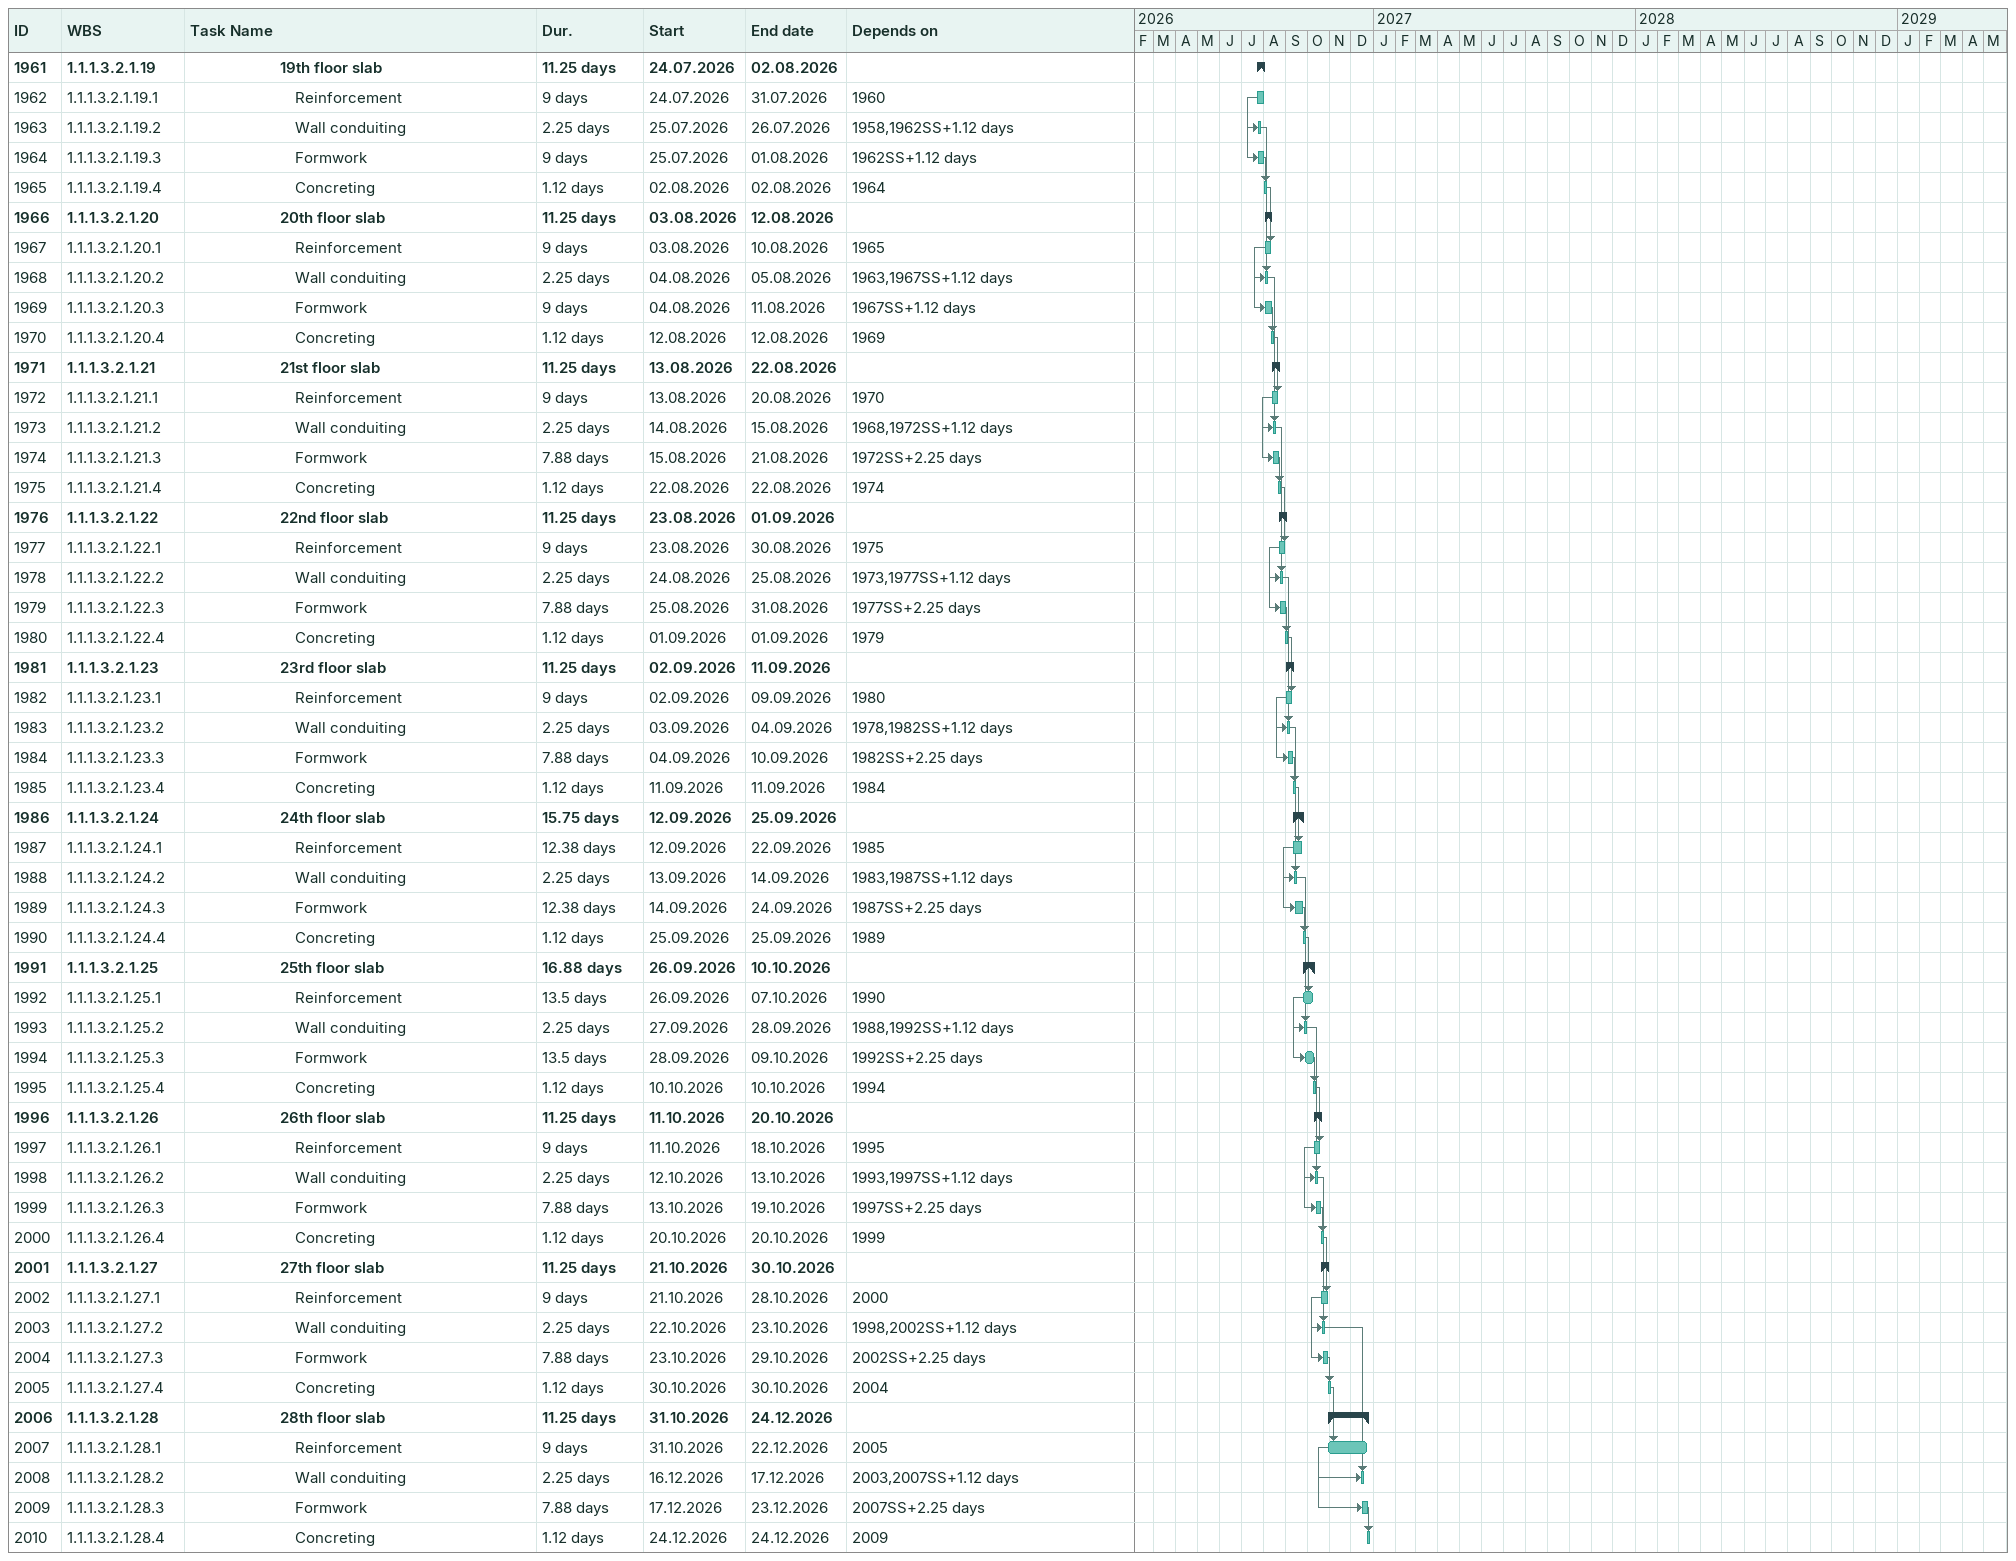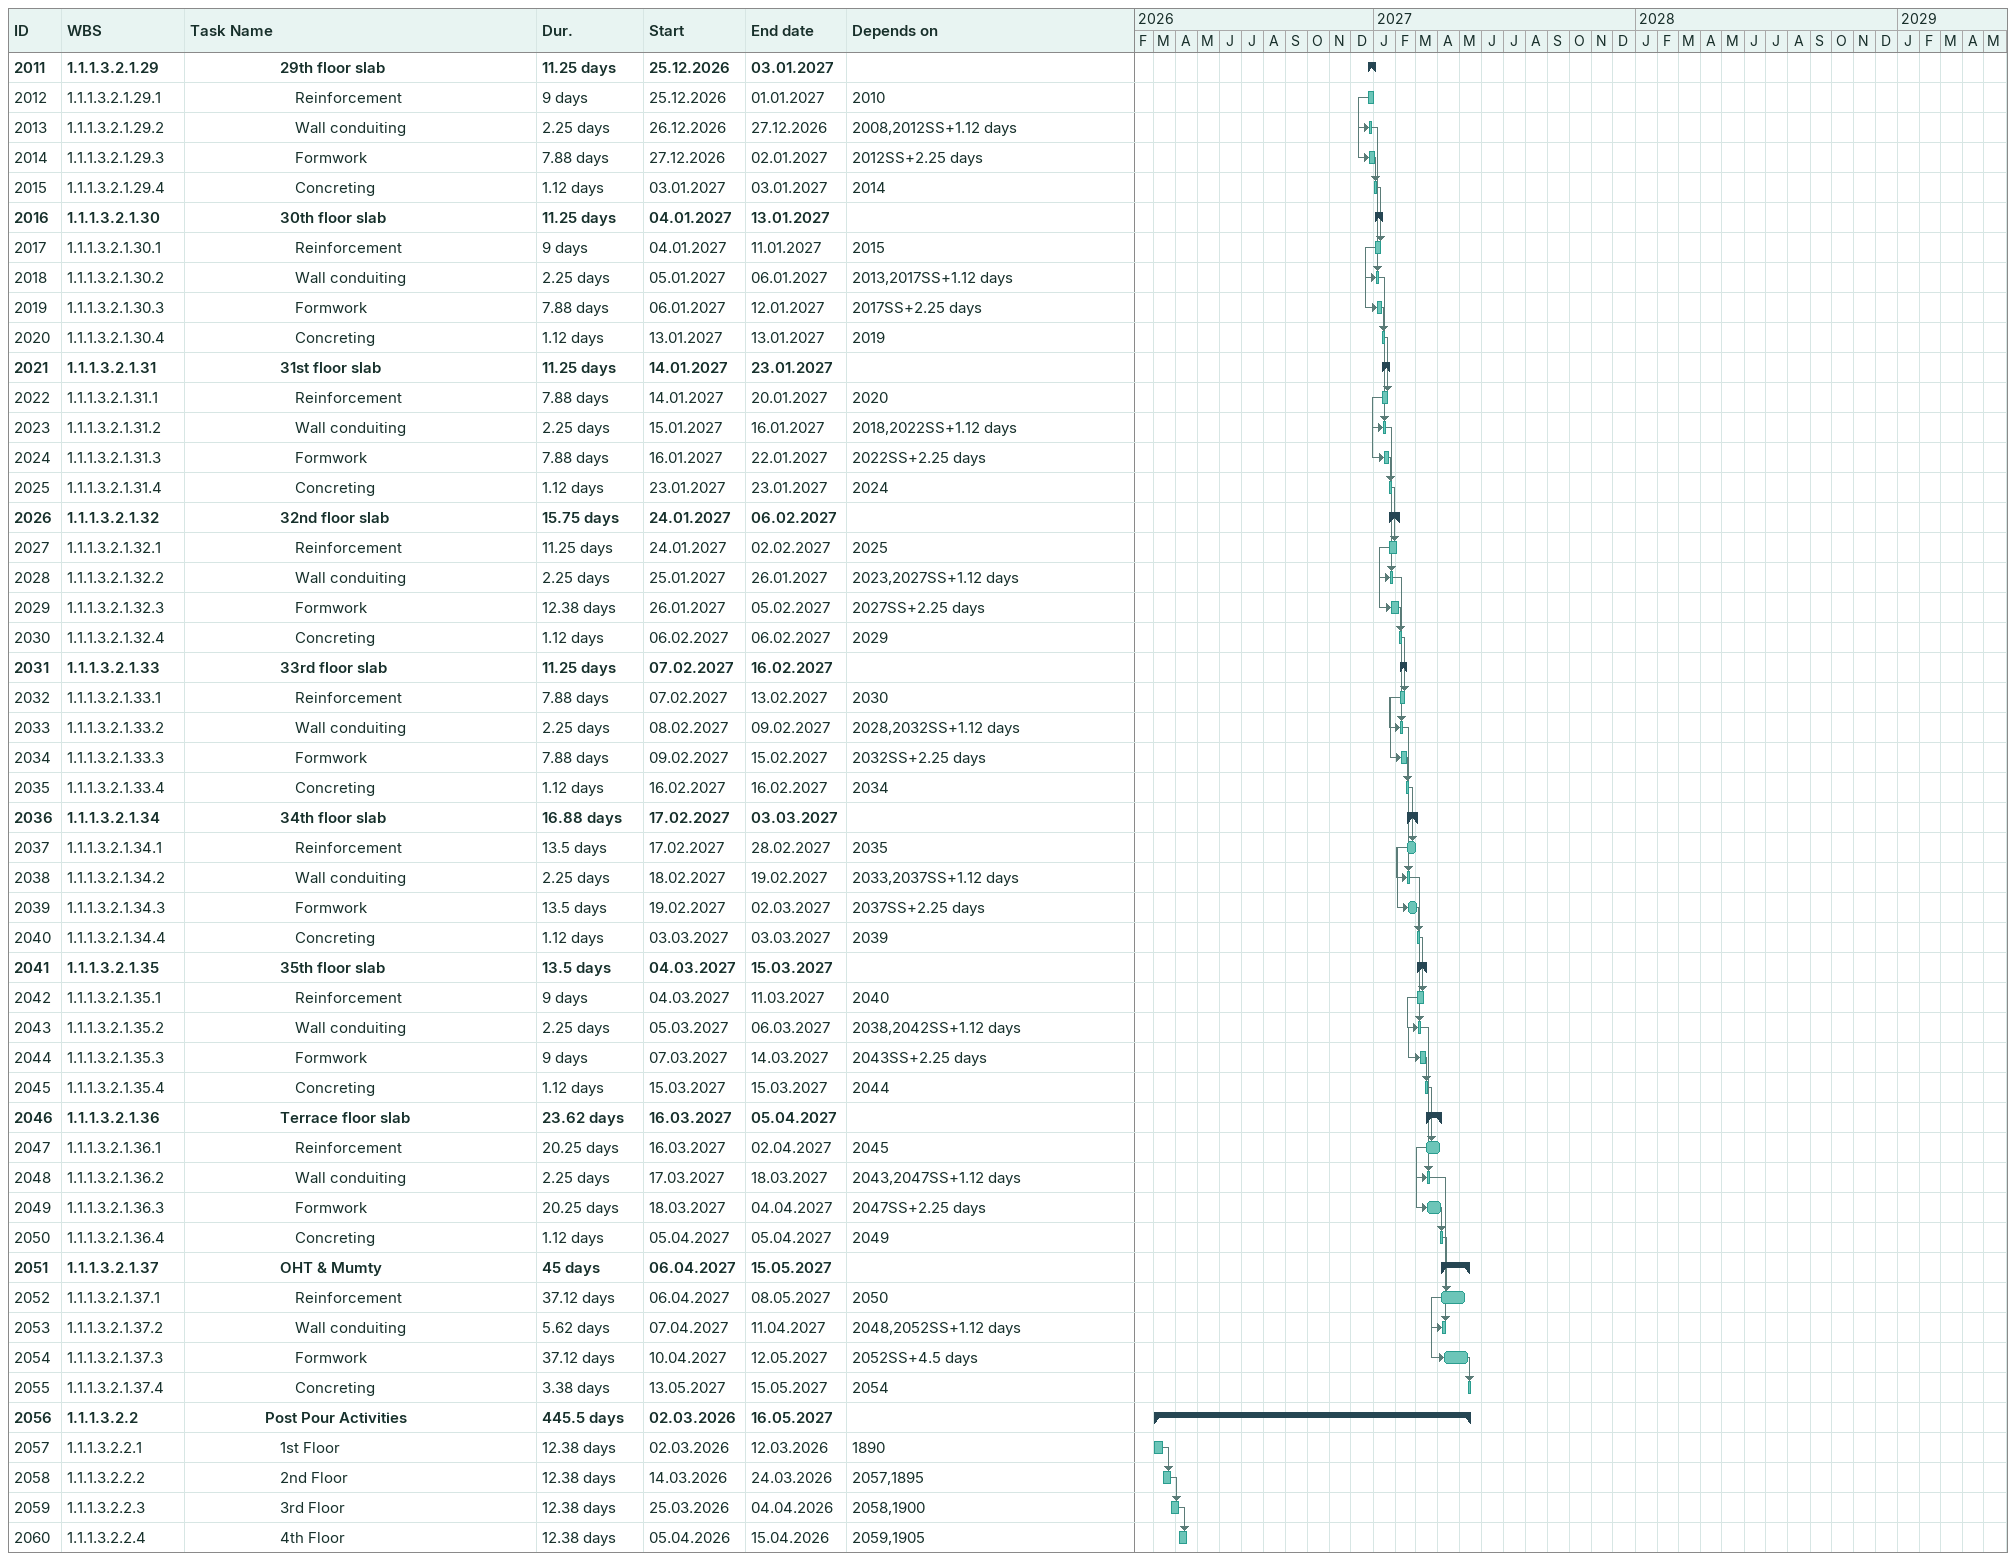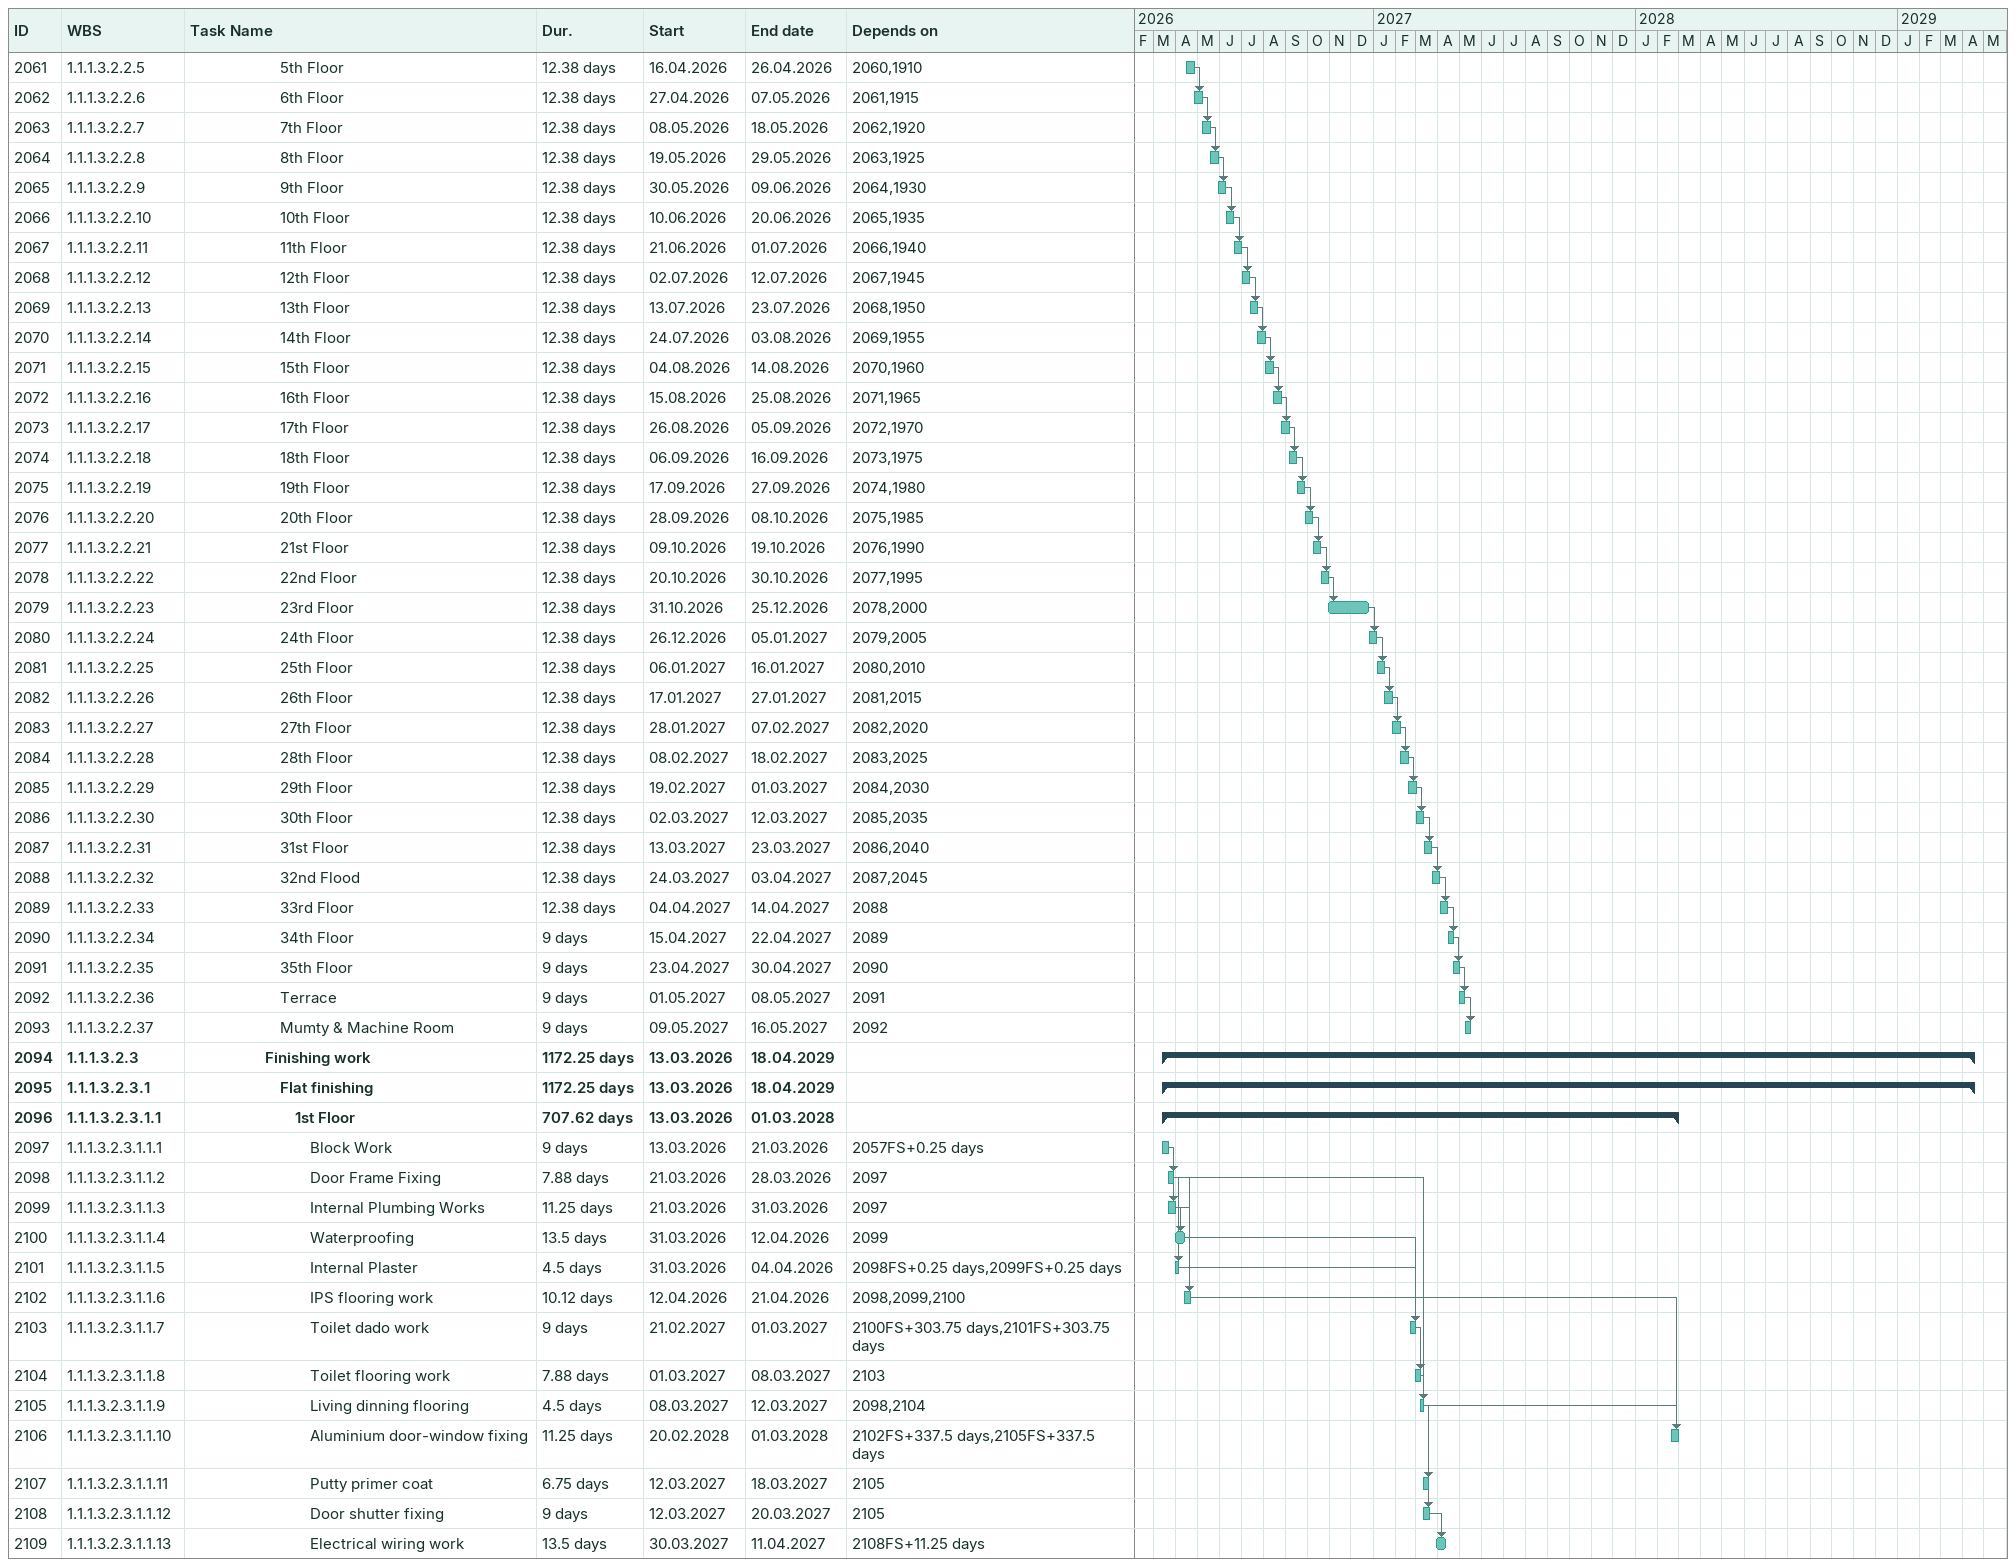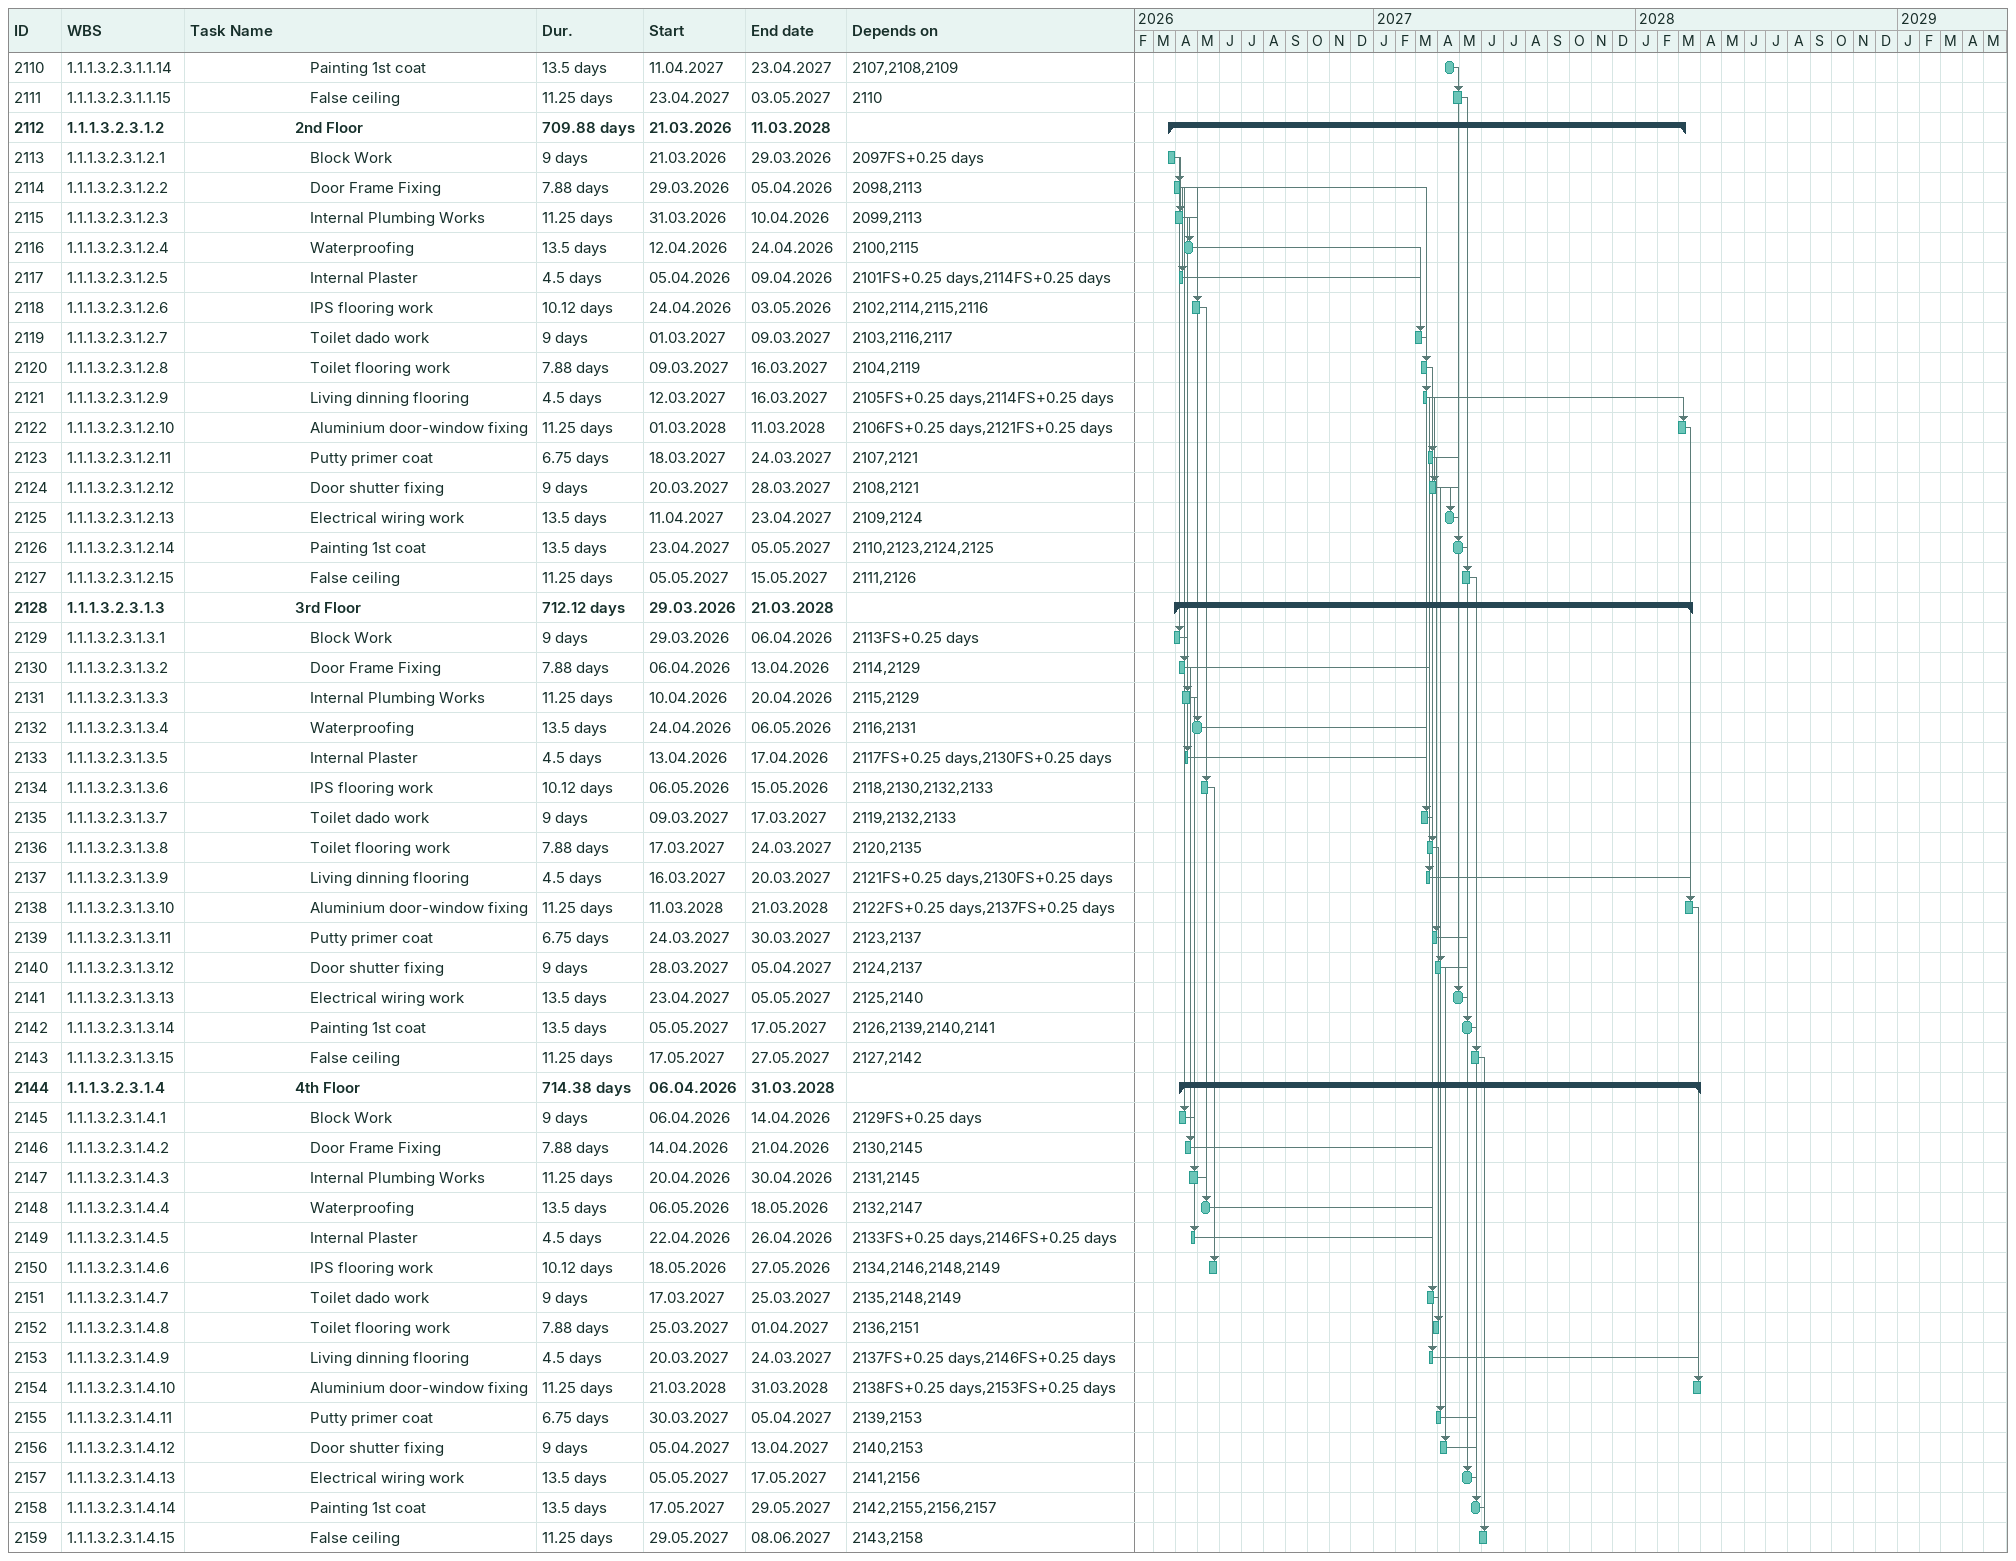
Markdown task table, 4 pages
| ID | WBS | Task | Duration | Start | Finish | Predecessors |
|---|---|---|---|---|---|---|
| 1961 | 1.1.1.3.2.1.19 | **19th floor slab** | 11.25d | 2026-07-24 | 2026-08-02 |  |
| 1962 | 1.1.1.3.2.1.19.1 | Reinforcement | 9d | 2026-07-24 | 2026-07-31 | 1960 |
| 1963 | 1.1.1.3.2.1.19.2 | Wall conduiting | 2.25d | 2026-07-25 | 2026-07-26 | 1958, 1962SS+1.12d |
| 1964 | 1.1.1.3.2.1.19.3 | Formwork | 9d | 2026-07-25 | 2026-08-01 | 1962SS+1.12d |
| 1965 | 1.1.1.3.2.1.19.4 | Concreting | 1.12d | 2026-08-02 | 2026-08-02 | 1964 |
| 1966 | 1.1.1.3.2.1.20 | **20th floor slab** | 11.25d | 2026-08-03 | 2026-08-12 |  |
| 1967 | 1.1.1.3.2.1.20.1 | Reinforcement | 9d | 2026-08-03 | 2026-08-10 | 1965 |
| 1968 | 1.1.1.3.2.1.20.2 | Wall conduiting | 2.25d | 2026-08-04 | 2026-08-05 | 1963, 1967SS+1.12d |
| 1969 | 1.1.1.3.2.1.20.3 | Formwork | 9d | 2026-08-04 | 2026-08-11 | 1967SS+1.12d |
| 1970 | 1.1.1.3.2.1.20.4 | Concreting | 1.12d | 2026-08-12 | 2026-08-12 | 1969 |
| 1971 | 1.1.1.3.2.1.21 | **21st floor slab** | 11.25d | 2026-08-13 | 2026-08-22 |  |
| 1972 | 1.1.1.3.2.1.21.1 | Reinforcement | 9d | 2026-08-13 | 2026-08-20 | 1970 |
| 1973 | 1.1.1.3.2.1.21.2 | Wall conduiting | 2.25d | 2026-08-14 | 2026-08-15 | 1968, 1972SS+1.12d |
| 1974 | 1.1.1.3.2.1.21.3 | Formwork | 7.88d | 2026-08-15 | 2026-08-21 | 1972SS+2.25d |
| 1975 | 1.1.1.3.2.1.21.4 | Concreting | 1.12d | 2026-08-22 | 2026-08-22 | 1974 |
| 1976 | 1.1.1.3.2.1.22 | **22nd floor slab** | 11.25d | 2026-08-23 | 2026-09-01 |  |
| 1977 | 1.1.1.3.2.1.22.1 | Reinforcement | 9d | 2026-08-23 | 2026-08-30 | 1975 |
| 1978 | 1.1.1.3.2.1.22.2 | Wall conduiting | 2.25d | 2026-08-24 | 2026-08-25 | 1973, 1977SS+1.12d |
| 1979 | 1.1.1.3.2.1.22.3 | Formwork | 7.88d | 2026-08-25 | 2026-08-31 | 1977SS+2.25d |
| 1980 | 1.1.1.3.2.1.22.4 | Concreting | 1.12d | 2026-09-01 | 2026-09-01 | 1979 |
| 1981 | 1.1.1.3.2.1.23 | **23rd floor slab** | 11.25d | 2026-09-02 | 2026-09-11 |  |
| 1982 | 1.1.1.3.2.1.23.1 | Reinforcement | 9d | 2026-09-02 | 2026-09-09 | 1980 |
| 1983 | 1.1.1.3.2.1.23.2 | Wall conduiting | 2.25d | 2026-09-03 | 2026-09-04 | 1978, 1982SS+1.12d |
| 1984 | 1.1.1.3.2.1.23.3 | Formwork | 7.88d | 2026-09-04 | 2026-09-10 | 1982SS+2.25d |
| 1985 | 1.1.1.3.2.1.23.4 | Concreting | 1.12d | 2026-09-11 | 2026-09-11 | 1984 |
| 1986 | 1.1.1.3.2.1.24 | **24th floor slab** | 15.75d | 2026-09-12 | 2026-09-25 |  |
| 1987 | 1.1.1.3.2.1.24.1 | Reinforcement | 12.38d | 2026-09-12 | 2026-09-22 | 1985 |
| 1988 | 1.1.1.3.2.1.24.2 | Wall conduiting | 2.25d | 2026-09-13 | 2026-09-14 | 1983, 1987SS+1.12d |
| 1989 | 1.1.1.3.2.1.24.3 | Formwork | 12.38d | 2026-09-14 | 2026-09-24 | 1987SS+2.25d |
| 1990 | 1.1.1.3.2.1.24.4 | Concreting | 1.12d | 2026-09-25 | 2026-09-25 | 1989 |
| 1991 | 1.1.1.3.2.1.25 | **25th floor slab** | 16.88d | 2026-09-26 | 2026-10-10 |  |
| 1992 | 1.1.1.3.2.1.25.1 | Reinforcement | 13.5d | 2026-09-26 | 2026-10-07 | 1990 |
| 1993 | 1.1.1.3.2.1.25.2 | Wall conduiting | 2.25d | 2026-09-27 | 2026-09-28 | 1988, 1992SS+1.12d |
| 1994 | 1.1.1.3.2.1.25.3 | Formwork | 13.5d | 2026-09-28 | 2026-10-09 | 1992SS+2.25d |
| 1995 | 1.1.1.3.2.1.25.4 | Concreting | 1.12d | 2026-10-10 | 2026-10-10 | 1994 |
| 1996 | 1.1.1.3.2.1.26 | **26th floor slab** | 11.25d | 2026-10-11 | 2026-10-20 |  |
| 1997 | 1.1.1.3.2.1.26.1 | Reinforcement | 9d | 2026-10-11 | 2026-10-18 | 1995 |
| 1998 | 1.1.1.3.2.1.26.2 | Wall conduiting | 2.25d | 2026-10-12 | 2026-10-13 | 1993, 1997SS+1.12d |
| 1999 | 1.1.1.3.2.1.26.3 | Formwork | 7.88d | 2026-10-13 | 2026-10-19 | 1997SS+2.25d |
| 2000 | 1.1.1.3.2.1.26.4 | Concreting | 1.12d | 2026-10-20 | 2026-10-20 | 1999 |
| 2001 | 1.1.1.3.2.1.27 | **27th floor slab** | 11.25d | 2026-10-21 | 2026-10-30 |  |
| 2002 | 1.1.1.3.2.1.27.1 | Reinforcement | 9d | 2026-10-21 | 2026-10-28 | 2000 |
| 2003 | 1.1.1.3.2.1.27.2 | Wall conduiting | 2.25d | 2026-10-22 | 2026-10-23 | 1998, 2002SS+1.12d |
| 2004 | 1.1.1.3.2.1.27.3 | Formwork | 7.88d | 2026-10-23 | 2026-10-29 | 2002SS+2.25d |
| 2005 | 1.1.1.3.2.1.27.4 | Concreting | 1.12d | 2026-10-30 | 2026-10-30 | 2004 |
| 2006 | 1.1.1.3.2.1.28 | **28th floor slab** | 11.25d | 2026-10-31 | 2026-12-24 |  |
| 2007 | 1.1.1.3.2.1.28.1 | Reinforcement | 9d | 2026-10-31 | 2026-12-22 | 2005 |
| 2008 | 1.1.1.3.2.1.28.2 | Wall conduiting | 2.25d | 2026-12-16 | 2026-12-17 | 2003, 2007SS+1.12d |
| 2009 | 1.1.1.3.2.1.28.3 | Formwork | 7.88d | 2026-12-17 | 2026-12-23 | 2007SS+2.25d |
| 2010 | 1.1.1.3.2.1.28.4 | Concreting | 1.12d | 2026-12-24 | 2026-12-24 | 2009 |
| 2011 | 1.1.1.3.2.1.29 | **29th floor slab** | 11.25d | 2026-12-25 | 2027-01-03 |  |
| 2012 | 1.1.1.3.2.1.29.1 | Reinforcement | 9d | 2026-12-25 | 2027-01-01 | 2010 |
| 2013 | 1.1.1.3.2.1.29.2 | Wall conduiting | 2.25d | 2026-12-26 | 2026-12-27 | 2008, 2012SS+1.12d |
| 2014 | 1.1.1.3.2.1.29.3 | Formwork | 7.88d | 2026-12-27 | 2027-01-02 | 2012SS+2.25d |
| 2015 | 1.1.1.3.2.1.29.4 | Concreting | 1.12d | 2027-01-03 | 2027-01-03 | 2014 |
| 2016 | 1.1.1.3.2.1.30 | **30th floor slab** | 11.25d | 2027-01-04 | 2027-01-13 |  |
| 2017 | 1.1.1.3.2.1.30.1 | Reinforcement | 9d | 2027-01-04 | 2027-01-11 | 2015 |
| 2018 | 1.1.1.3.2.1.30.2 | Wall conduiting | 2.25d | 2027-01-05 | 2027-01-06 | 2013, 2017SS+1.12d |
| 2019 | 1.1.1.3.2.1.30.3 | Formwork | 7.88d | 2027-01-06 | 2027-01-12 | 2017SS+2.25d |
| 2020 | 1.1.1.3.2.1.30.4 | Concreting | 1.12d | 2027-01-13 | 2027-01-13 | 2019 |
| 2021 | 1.1.1.3.2.1.31 | **31st floor slab** | 11.25d | 2027-01-14 | 2027-01-23 |  |
| 2022 | 1.1.1.3.2.1.31.1 | Reinforcement | 7.88d | 2027-01-14 | 2027-01-20 | 2020 |
| 2023 | 1.1.1.3.2.1.31.2 | Wall conduiting | 2.25d | 2027-01-15 | 2027-01-16 | 2018, 2022SS+1.12d |
| 2024 | 1.1.1.3.2.1.31.3 | Formwork | 7.88d | 2027-01-16 | 2027-01-22 | 2022SS+2.25d |
| 2025 | 1.1.1.3.2.1.31.4 | Concreting | 1.12d | 2027-01-23 | 2027-01-23 | 2024 |
| 2026 | 1.1.1.3.2.1.32 | **32nd floor slab** | 15.75d | 2027-01-24 | 2027-02-06 |  |
| 2027 | 1.1.1.3.2.1.32.1 | Reinforcement | 11.25d | 2027-01-24 | 2027-02-02 | 2025 |
| 2028 | 1.1.1.3.2.1.32.2 | Wall conduiting | 2.25d | 2027-01-25 | 2027-01-26 | 2023, 2027SS+1.12d |
| 2029 | 1.1.1.3.2.1.32.3 | Formwork | 12.38d | 2027-01-26 | 2027-02-05 | 2027SS+2.25d |
| 2030 | 1.1.1.3.2.1.32.4 | Concreting | 1.12d | 2027-02-06 | 2027-02-06 | 2029 |
| 2031 | 1.1.1.3.2.1.33 | **33rd floor slab** | 11.25d | 2027-02-07 | 2027-02-16 |  |
| 2032 | 1.1.1.3.2.1.33.1 | Reinforcement | 7.88d | 2027-02-07 | 2027-02-13 | 2030 |
| 2033 | 1.1.1.3.2.1.33.2 | Wall conduiting | 2.25d | 2027-02-08 | 2027-02-09 | 2028, 2032SS+1.12d |
| 2034 | 1.1.1.3.2.1.33.3 | Formwork | 7.88d | 2027-02-09 | 2027-02-15 | 2032SS+2.25d |
| 2035 | 1.1.1.3.2.1.33.4 | Concreting | 1.12d | 2027-02-16 | 2027-02-16 | 2034 |
| 2036 | 1.1.1.3.2.1.34 | **34th floor slab** | 16.88d | 2027-02-17 | 2027-03-03 |  |
| 2037 | 1.1.1.3.2.1.34.1 | Reinforcement | 13.5d | 2027-02-17 | 2027-02-28 | 2035 |
| 2038 | 1.1.1.3.2.1.34.2 | Wall conduiting | 2.25d | 2027-02-18 | 2027-02-19 | 2033, 2037SS+1.12d |
| 2039 | 1.1.1.3.2.1.34.3 | Formwork | 13.5d | 2027-02-19 | 2027-03-02 | 2037SS+2.25d |
| 2040 | 1.1.1.3.2.1.34.4 | Concreting | 1.12d | 2027-03-03 | 2027-03-03 | 2039 |
| 2041 | 1.1.1.3.2.1.35 | **35th floor slab** | 13.5d | 2027-03-04 | 2027-03-15 |  |
| 2042 | 1.1.1.3.2.1.35.1 | Reinforcement | 9d | 2027-03-04 | 2027-03-11 | 2040 |
| 2043 | 1.1.1.3.2.1.35.2 | Wall conduiting | 2.25d | 2027-03-05 | 2027-03-06 | 2038, 2042SS+1.12d |
| 2044 | 1.1.1.3.2.1.35.3 | Formwork | 9d | 2027-03-07 | 2027-03-14 | 2043SS+2.25d |
| 2045 | 1.1.1.3.2.1.35.4 | Concreting | 1.12d | 2027-03-15 | 2027-03-15 | 2044 |
| 2046 | 1.1.1.3.2.1.36 | **Terrace floor slab** | 23.62d | 2027-03-16 | 2027-04-05 |  |
| 2047 | 1.1.1.3.2.1.36.1 | Reinforcement | 20.25d | 2027-03-16 | 2027-04-02 | 2045 |
| 2048 | 1.1.1.3.2.1.36.2 | Wall conduiting | 2.25d | 2027-03-17 | 2027-03-18 | 2043, 2047SS+1.12d |
| 2049 | 1.1.1.3.2.1.36.3 | Formwork | 20.25d | 2027-03-18 | 2027-04-04 | 2047SS+2.25d |
| 2050 | 1.1.1.3.2.1.36.4 | Concreting | 1.12d | 2027-04-05 | 2027-04-05 | 2049 |
| 2051 | 1.1.1.3.2.1.37 | **OHT & Mumty** | 45d | 2027-04-06 | 2027-05-15 |  |
| 2052 | 1.1.1.3.2.1.37.1 | Reinforcement | 37.12d | 2027-04-06 | 2027-05-08 | 2050 |
| 2053 | 1.1.1.3.2.1.37.2 | Wall conduiting | 5.62d | 2027-04-07 | 2027-04-11 | 2048, 2052SS+1.12d |
| 2054 | 1.1.1.3.2.1.37.3 | Formwork | 37.12d | 2027-04-10 | 2027-05-12 | 2052SS+4.5d |
| 2055 | 1.1.1.3.2.1.37.4 | Concreting | 3.38d | 2027-05-13 | 2027-05-15 | 2054 |
| 2056 | 1.1.1.3.2.2 | **Post Pour Activities** | 445.5d | 2026-03-02 | 2027-05-16 |  |
| 2057 | 1.1.1.3.2.2.1 | 1st Floor | 12.38d | 2026-03-02 | 2026-03-12 | 1890 |
| 2058 | 1.1.1.3.2.2.2 | 2nd Floor | 12.38d | 2026-03-14 | 2026-03-24 | 2057, 1895 |
| 2059 | 1.1.1.3.2.2.3 | 3rd Floor | 12.38d | 2026-03-25 | 2026-04-04 | 2058, 1900 |
| 2060 | 1.1.1.3.2.2.4 | 4th Floor | 12.38d | 2026-04-05 | 2026-04-15 | 2059, 1905 |
| 2061 | 1.1.1.3.2.2.5 | 5th Floor | 12.38d | 2026-04-16 | 2026-04-26 | 2060, 1910 |
| 2062 | 1.1.1.3.2.2.6 | 6th Floor | 12.38d | 2026-04-27 | 2026-05-07 | 2061, 1915 |
| 2063 | 1.1.1.3.2.2.7 | 7th Floor | 12.38d | 2026-05-08 | 2026-05-18 | 2062, 1920 |
| 2064 | 1.1.1.3.2.2.8 | 8th Floor | 12.38d | 2026-05-19 | 2026-05-29 | 2063, 1925 |
| 2065 | 1.1.1.3.2.2.9 | 9th Floor | 12.38d | 2026-05-30 | 2026-06-09 | 2064, 1930 |
| 2066 | 1.1.1.3.2.2.10 | 10th Floor | 12.38d | 2026-06-10 | 2026-06-20 | 2065, 1935 |
| 2067 | 1.1.1.3.2.2.11 | 11th Floor | 12.38d | 2026-06-21 | 2026-07-01 | 2066, 1940 |
| 2068 | 1.1.1.3.2.2.12 | 12th Floor | 12.38d | 2026-07-02 | 2026-07-12 | 2067, 1945 |
| 2069 | 1.1.1.3.2.2.13 | 13th Floor | 12.38d | 2026-07-13 | 2026-07-23 | 2068, 1950 |
| 2070 | 1.1.1.3.2.2.14 | 14th Floor | 12.38d | 2026-07-24 | 2026-08-03 | 2069, 1955 |
| 2071 | 1.1.1.3.2.2.15 | 15th Floor | 12.38d | 2026-08-04 | 2026-08-14 | 2070, 1960 |
| 2072 | 1.1.1.3.2.2.16 | 16th Floor | 12.38d | 2026-08-15 | 2026-08-25 | 2071, 1965 |
| 2073 | 1.1.1.3.2.2.17 | 17th Floor | 12.38d | 2026-08-26 | 2026-09-05 | 2072, 1970 |
| 2074 | 1.1.1.3.2.2.18 | 18th Floor | 12.38d | 2026-09-06 | 2026-09-16 | 2073, 1975 |
| 2075 | 1.1.1.3.2.2.19 | 19th Floor | 12.38d | 2026-09-17 | 2026-09-27 | 2074, 1980 |
| 2076 | 1.1.1.3.2.2.20 | 20th Floor | 12.38d | 2026-09-28 | 2026-10-08 | 2075, 1985 |
| 2077 | 1.1.1.3.2.2.21 | 21st Floor | 12.38d | 2026-10-09 | 2026-10-19 | 2076, 1990 |
| 2078 | 1.1.1.3.2.2.22 | 22nd Floor | 12.38d | 2026-10-20 | 2026-10-30 | 2077, 1995 |
| 2079 | 1.1.1.3.2.2.23 | 23rd Floor | 12.38d | 2026-10-31 | 2026-12-25 | 2078, 2000 |
| 2080 | 1.1.1.3.2.2.24 | 24th Floor | 12.38d | 2026-12-26 | 2027-01-05 | 2079, 2005 |
| 2081 | 1.1.1.3.2.2.25 | 25th Floor | 12.38d | 2027-01-06 | 2027-01-16 | 2080, 2010 |
| 2082 | 1.1.1.3.2.2.26 | 26th Floor | 12.38d | 2027-01-17 | 2027-01-27 | 2081, 2015 |
| 2083 | 1.1.1.3.2.2.27 | 27th Floor | 12.38d | 2027-01-28 | 2027-02-07 | 2082, 2020 |
| 2084 | 1.1.1.3.2.2.28 | 28th Floor | 12.38d | 2027-02-08 | 2027-02-18 | 2083, 2025 |
| 2085 | 1.1.1.3.2.2.29 | 29th Floor | 12.38d | 2027-02-19 | 2027-03-01 | 2084, 2030 |
| 2086 | 1.1.1.3.2.2.30 | 30th Floor | 12.38d | 2027-03-02 | 2027-03-12 | 2085, 2035 |
| 2087 | 1.1.1.3.2.2.31 | 31st Floor | 12.38d | 2027-03-13 | 2027-03-23 | 2086, 2040 |
| 2088 | 1.1.1.3.2.2.32 | 32nd Flood | 12.38d | 2027-03-24 | 2027-04-03 | 2087, 2045 |
| 2089 | 1.1.1.3.2.2.33 | 33rd Floor | 12.38d | 2027-04-04 | 2027-04-14 | 2088 |
| 2090 | 1.1.1.3.2.2.34 | 34th Floor | 9d | 2027-04-15 | 2027-04-22 | 2089 |
| 2091 | 1.1.1.3.2.2.35 | 35th Floor | 9d | 2027-04-23 | 2027-04-30 | 2090 |
| 2092 | 1.1.1.3.2.2.36 | Terrace | 9d | 2027-05-01 | 2027-05-08 | 2091 |
| 2093 | 1.1.1.3.2.2.37 | Mumty & Machine Room | 9d | 2027-05-09 | 2027-05-16 | 2092 |
| 2094 | 1.1.1.3.2.3 | **Finishing work** | 1172.25d | 2026-03-13 | 2029-04-18 |  |
| 2095 | 1.1.1.3.2.3.1 | **Flat finishing** | 1172.25d | 2026-03-13 | 2029-04-18 |  |
| 2096 | 1.1.1.3.2.3.1.1 | **1st Floor** | 707.62d | 2026-03-13 | 2028-03-01 |  |
| 2097 | 1.1.1.3.2.3.1.1.1 | Block Work | 9d | 2026-03-13 | 2026-03-21 | 2057FS+0.25d |
| 2098 | 1.1.1.3.2.3.1.1.2 | Door Frame Fixing | 7.88d | 2026-03-21 | 2026-03-28 | 2097 |
| 2099 | 1.1.1.3.2.3.1.1.3 | Internal Plumbing Works | 11.25d | 2026-03-21 | 2026-03-31 | 2097 |
| 2100 | 1.1.1.3.2.3.1.1.4 | Waterproofing | 13.5d | 2026-03-31 | 2026-04-12 | 2099 |
| 2101 | 1.1.1.3.2.3.1.1.5 | Internal Plaster | 4.5d | 2026-03-31 | 2026-04-04 | 2098FS+0.25d, 2099FS+0.25d |
| 2102 | 1.1.1.3.2.3.1.1.6 | IPS flooring work | 10.12d | 2026-04-12 | 2026-04-21 | 2098, 2099, 2100 |
| 2103 | 1.1.1.3.2.3.1.1.7 | Toilet dado work | 9d | 2027-02-21 | 2027-03-01 | 2100FS+303.75d, 2101FS+303.75d |
| 2104 | 1.1.1.3.2.3.1.1.8 | Toilet flooring work | 7.88d | 2027-03-01 | 2027-03-08 | 2103 |
| 2105 | 1.1.1.3.2.3.1.1.9 | Living dinning flooring | 4.5d | 2027-03-08 | 2027-03-12 | 2098, 2104 |
| 2106 | 1.1.1.3.2.3.1.1.10 | Aluminium door-window fixing | 11.25d | 2028-02-20 | 2028-03-01 | 2102FS+337.5d, 2105FS+337.5d |
| 2107 | 1.1.1.3.2.3.1.1.11 | Putty primer coat | 6.75d | 2027-03-12 | 2027-03-18 | 2105 |
| 2108 | 1.1.1.3.2.3.1.1.12 | Door shutter fixing | 9d | 2027-03-12 | 2027-03-20 | 2105 |
| 2109 | 1.1.1.3.2.3.1.1.13 | Electrical wiring work | 13.5d | 2027-03-30 | 2027-04-11 | 2108FS+11.25d |
| 2110 | 1.1.1.3.2.3.1.1.14 | Painting 1st coat | 13.5d | 2027-04-11 | 2027-04-23 | 2107, 2108, 2109 |
| 2111 | 1.1.1.3.2.3.1.1.15 | False ceiling | 11.25d | 2027-04-23 | 2027-05-03 | 2110 |
| 2112 | 1.1.1.3.2.3.1.2 | **2nd Floor** | 709.88d | 2026-03-21 | 2028-03-11 |  |
| 2113 | 1.1.1.3.2.3.1.2.1 | Block Work | 9d | 2026-03-21 | 2026-03-29 | 2097FS+0.25d |
| 2114 | 1.1.1.3.2.3.1.2.2 | Door Frame Fixing | 7.88d | 2026-03-29 | 2026-04-05 | 2098, 2113 |
| 2115 | 1.1.1.3.2.3.1.2.3 | Internal Plumbing Works | 11.25d | 2026-03-31 | 2026-04-10 | 2099, 2113 |
| 2116 | 1.1.1.3.2.3.1.2.4 | Waterproofing | 13.5d | 2026-04-12 | 2026-04-24 | 2100, 2115 |
| 2117 | 1.1.1.3.2.3.1.2.5 | Internal Plaster | 4.5d | 2026-04-05 | 2026-04-09 | 2101FS+0.25d, 2114FS+0.25d |
| 2118 | 1.1.1.3.2.3.1.2.6 | IPS flooring work | 10.12d | 2026-04-24 | 2026-05-03 | 2102, 2114, 2115, 2116 |
| 2119 | 1.1.1.3.2.3.1.2.7 | Toilet dado work | 9d | 2027-03-01 | 2027-03-09 | 2103, 2116, 2117 |
| 2120 | 1.1.1.3.2.3.1.2.8 | Toilet flooring work | 7.88d | 2027-03-09 | 2027-03-16 | 2104, 2119 |
| 2121 | 1.1.1.3.2.3.1.2.9 | Living dinning flooring | 4.5d | 2027-03-12 | 2027-03-16 | 2105FS+0.25d, 2114FS+0.25d |
| 2122 | 1.1.1.3.2.3.1.2.10 | Aluminium door-window fixing | 11.25d | 2028-03-01 | 2028-03-11 | 2106FS+0.25d, 2121FS+0.25d |
| 2123 | 1.1.1.3.2.3.1.2.11 | Putty primer coat | 6.75d | 2027-03-18 | 2027-03-24 | 2107, 2121 |
| 2124 | 1.1.1.3.2.3.1.2.12 | Door shutter fixing | 9d | 2027-03-20 | 2027-03-28 | 2108, 2121 |
| 2125 | 1.1.1.3.2.3.1.2.13 | Electrical wiring work | 13.5d | 2027-04-11 | 2027-04-23 | 2109, 2124 |
| 2126 | 1.1.1.3.2.3.1.2.14 | Painting 1st coat | 13.5d | 2027-04-23 | 2027-05-05 | 2110, 2123, 2124, 2125 |
| 2127 | 1.1.1.3.2.3.1.2.15 | False ceiling | 11.25d | 2027-05-05 | 2027-05-15 | 2111, 2126 |
| 2128 | 1.1.1.3.2.3.1.3 | **3rd Floor** | 712.12d | 2026-03-29 | 2028-03-21 |  |
| 2129 | 1.1.1.3.2.3.1.3.1 | Block Work | 9d | 2026-03-29 | 2026-04-06 | 2113FS+0.25d |
| 2130 | 1.1.1.3.2.3.1.3.2 | Door Frame Fixing | 7.88d | 2026-04-06 | 2026-04-13 | 2114, 2129 |
| 2131 | 1.1.1.3.2.3.1.3.3 | Internal Plumbing Works | 11.25d | 2026-04-10 | 2026-04-20 | 2115, 2129 |
| 2132 | 1.1.1.3.2.3.1.3.4 | Waterproofing | 13.5d | 2026-04-24 | 2026-05-06 | 2116, 2131 |
| 2133 | 1.1.1.3.2.3.1.3.5 | Internal Plaster | 4.5d | 2026-04-13 | 2026-04-17 | 2117FS+0.25d, 2130FS+0.25d |
| 2134 | 1.1.1.3.2.3.1.3.6 | IPS flooring work | 10.12d | 2026-05-06 | 2026-05-15 | 2118, 2130, 2132, 2133 |
| 2135 | 1.1.1.3.2.3.1.3.7 | Toilet dado work | 9d | 2027-03-09 | 2027-03-17 | 2119, 2132, 2133 |
| 2136 | 1.1.1.3.2.3.1.3.8 | Toilet flooring work | 7.88d | 2027-03-17 | 2027-03-24 | 2120, 2135 |
| 2137 | 1.1.1.3.2.3.1.3.9 | Living dinning flooring | 4.5d | 2027-03-16 | 2027-03-20 | 2121FS+0.25d, 2130FS+0.25d |
| 2138 | 1.1.1.3.2.3.1.3.10 | Aluminium door-window fixing | 11.25d | 2028-03-11 | 2028-03-21 | 2122FS+0.25d, 2137FS+0.25d |
| 2139 | 1.1.1.3.2.3.1.3.11 | Putty primer coat | 6.75d | 2027-03-24 | 2027-03-30 | 2123, 2137 |
| 2140 | 1.1.1.3.2.3.1.3.12 | Door shutter fixing | 9d | 2027-03-28 | 2027-04-05 | 2124, 2137 |
| 2141 | 1.1.1.3.2.3.1.3.13 | Electrical wiring work | 13.5d | 2027-04-23 | 2027-05-05 | 2125, 2140 |
| 2142 | 1.1.1.3.2.3.1.3.14 | Painting 1st coat | 13.5d | 2027-05-05 | 2027-05-17 | 2126, 2139, 2140, 2141 |
| 2143 | 1.1.1.3.2.3.1.3.15 | False ceiling | 11.25d | 2027-05-17 | 2027-05-27 | 2127, 2142 |
| 2144 | 1.1.1.3.2.3.1.4 | **4th Floor** | 714.38d | 2026-04-06 | 2028-03-31 |  |
| 2145 | 1.1.1.3.2.3.1.4.1 | Block Work | 9d | 2026-04-06 | 2026-04-14 | 2129FS+0.25d |
| 2146 | 1.1.1.3.2.3.1.4.2 | Door Frame Fixing | 7.88d | 2026-04-14 | 2026-04-21 | 2130, 2145 |
| 2147 | 1.1.1.3.2.3.1.4.3 | Internal Plumbing Works | 11.25d | 2026-04-20 | 2026-04-30 | 2131, 2145 |
| 2148 | 1.1.1.3.2.3.1.4.4 | Waterproofing | 13.5d | 2026-05-06 | 2026-05-18 | 2132, 2147 |
| 2149 | 1.1.1.3.2.3.1.4.5 | Internal Plaster | 4.5d | 2026-04-22 | 2026-04-26 | 2133FS+0.25d, 2146FS+0.25d |
| 2150 | 1.1.1.3.2.3.1.4.6 | IPS flooring work | 10.12d | 2026-05-18 | 2026-05-27 | 2134, 2146, 2148, 2149 |
| 2151 | 1.1.1.3.2.3.1.4.7 | Toilet dado work | 9d | 2027-03-17 | 2027-03-25 | 2135, 2148, 2149 |
| 2152 | 1.1.1.3.2.3.1.4.8 | Toilet flooring work | 7.88d | 2027-03-25 | 2027-04-01 | 2136, 2151 |
| 2153 | 1.1.1.3.2.3.1.4.9 | Living dinning flooring | 4.5d | 2027-03-20 | 2027-03-24 | 2137FS+0.25d, 2146FS+0.25d |
| 2154 | 1.1.1.3.2.3.1.4.10 | Aluminium door-window fixing | 11.25d | 2028-03-21 | 2028-03-31 | 2138FS+0.25d, 2153FS+0.25d |
| 2155 | 1.1.1.3.2.3.1.4.11 | Putty primer coat | 6.75d | 2027-03-30 | 2027-04-05 | 2139, 2153 |
| 2156 | 1.1.1.3.2.3.1.4.12 | Door shutter fixing | 9d | 2027-04-05 | 2027-04-13 | 2140, 2153 |
| 2157 | 1.1.1.3.2.3.1.4.13 | Electrical wiring work | 13.5d | 2027-05-05 | 2027-05-17 | 2141, 2156 |
| 2158 | 1.1.1.3.2.3.1.4.14 | Painting 1st coat | 13.5d | 2027-05-17 | 2027-05-29 | 2142, 2155, 2156, 2157 |
| 2159 | 1.1.1.3.2.3.1.4.15 | False ceiling | 11.25d | 2027-05-29 | 2027-06-08 | 2143, 2158 |
